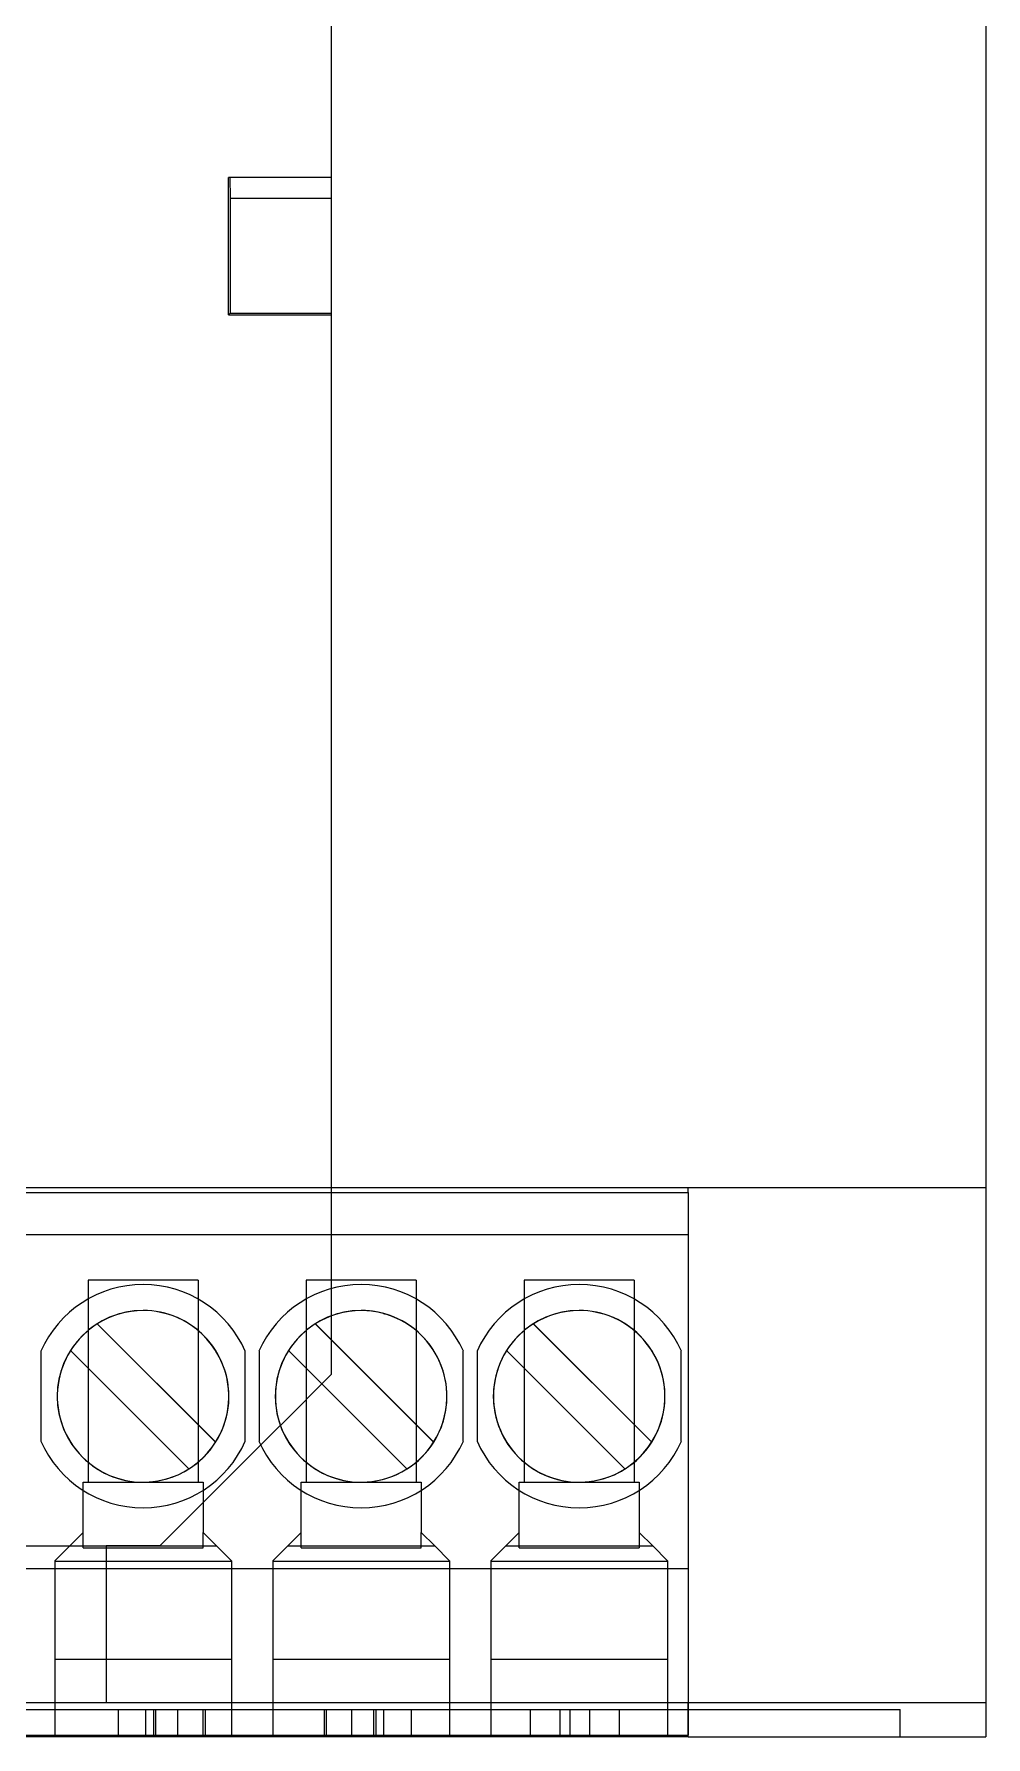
# Model space of a CAD drawing. Header units: inches. Extents: x -8 to 28.4, y -30 to 31.2.
# Drawn here: x 5.516 to 6.608, y 9.486 to 11.438 of the extents above; entities that cross this region are included whole.
import ezdxf

# ---------------------------------------------------------------- set-up
doc = ezdxf.new("R2010")
doc.units = ezdxf.units.IN
doc.header["$MEASUREMENT"] = 0
for name, color, linetype in [('MAIN-1', 7, 'Continuous'), ('MAIN-2', 7, 'Continuous'), ('PSYMS', 7, 'Continuous')]:
    doc.layers.add(name, color=color, linetype=linetype)

# ---------------------------------------------------------------- blocks, each defined once
blk = doc.blocks.new('2866776')
at = {"layer": 'MAIN-1'}
for p, q in [((3.5433, 4.7278), (3.5433, 0.6333)), ((0, 0.6333), (3.5433, 0.6333)), ((1.9518, 0.6276), (3.2018, 0.6276)), ((3.2018, 0.6276), (3.2018, 0.6333)), ((3.2018, 0.6276), (3.2018, 0.5792)), ((3.5433, 0.6333), (3.5433, 0.0034)), ((3.2018, 0.5792), (1.9518, 0.5792)), ((3.2018, 0.5792), (3.2018, 0.1964)), ((2.5768, 0.4924), (2.5769, 0.4923)), ((3.0768, 0.4924), (3.0769, 0.4923)), ((2.5243, 0.4771), (2.66, 0.3414)), ((2.7743, 0.4771), (2.91, 0.3414)), ((3.0243, 0.4771), (3.16, 0.3414)), ((2.4598, 0.4456), (2.4598, 0.3426)), ((2.6294, 0.3108), (2.4937, 0.4465)), ((2.4937, 0.4465), (2.4937, 0.4465)), ((2.6294, 0.3108), (2.4937, 0.4465)), ((2.694, 0.3426), (2.694, 0.4456)), ((2.7098, 0.4456), (2.7098, 0.3426)), ((2.8794, 0.3108), (2.7437, 0.4465)), ((2.7437, 0.4465), (2.7437, 0.4465)), ((2.8794, 0.3108), (2.7437, 0.4465)), ((2.944, 0.3426), (2.944, 0.4456)), ((2.9598, 0.4456), (2.9598, 0.3426)), ((3.1294, 0.3108), (2.9937, 0.4465)), ((2.9937, 0.4465), (2.9937, 0.4465)), ((3.1294, 0.3108), (2.9937, 0.4465)), ((3.194, 0.3426), (3.194, 0.4456)), ((2.7343, 0.3606), (2.7342, 0.3605)), ((1.9518, 0.1964), (3.2018, 0.1964)), ((3.2018, 0.1964), (3.2018, 0.0055)), ((1.9518, 0.0055), (3.2018, 0.0055)), ((3.2018, 0.0034), (1.9518, 0.0034)), ((3.2018, 0.0034), (3.2018, 0.0055)), ((3.2018, 0.0034), (3.5433, 0.0034))]:
    blk.add_line(p, q, dxfattribs=at)
for centre, radius, start, end in [((2.5769, 0.3941), 0.128, 90, 156.2604), ((2.5769, 0.3941), 0.128, 23.7396, 90), ((2.8269, 0.3941), 0.128, 90, 156.2604), ((2.8269, 0.3941), 0.128, 23.7396, 90), ((3.0769, 0.3941), 0.128, 90, 156.2604), ((3.0769, 0.3941), 0.128, 23.7396, 90), ((2.5768, 0.3939), 0.0984, 90, 270), ((2.5768, 0.3939), 0.0984, 66.5218, 90), ((2.8268, 0.3939), 0.0984, 90, 270), ((2.8268, 0.3939), 0.0984, 327.7091, 90), ((3.0768, 0.3939), 0.0984, 90, 270), ((3.0768, 0.3939), 0.0984, 66.5218, 90), ((2.5768, 0.3939), 0.0984, 270, 66.5218), ((3.0768, 0.3939), 0.0984, 270, 66.5218), ((2.5769, 0.3941), 0.128, 203.7396, 270), ((2.5769, 0.3941), 0.128, 270, 336.2604), ((2.8269, 0.3941), 0.128, 203.7396, 270), ((2.8268, 0.3939), 0.0984, 270, 327.7091), ((2.8269, 0.3941), 0.128, 270, 336.2604), ((3.0769, 0.3941), 0.128, 203.7396, 270), ((3.0769, 0.3941), 0.128, 270, 336.2604)]:
    blk.add_arc(centre, radius, start, end, dxfattribs=at)
for centre, start_param, end_param in [((2.5769, 0.3939), -2.748893, -2.18531), ((2.5769, 0.3939), 3.12605, 3.534292), ((2.8269, 0.3939), -2.748893, -2.18531), ((2.8269, 0.3939), -3.13542, -2.748893), ((3.0769, 0.3939), -2.748893, -2.18531), ((3.0769, 0.3939), 3.12605, 3.534292), ((2.5769, 0.3939), -2.18531, -1.741681), ((2.5769, 0.3939), 3.124519, 3.12605), ((2.8269, 0.3939), -2.18531, -1.741681), ((3.0769, 0.3939), -2.18531, -1.741681), ((3.0769, 0.3939), 3.124519, 3.12605), ((2.5769, 0.3939), -1.741681, -0.018604), ((2.8269, 0.3939), -1.741681, -0.018604), ((3.0769, 0.3939), -1.741681, -0.018604)]:
    blk.add_ellipse(centre, major_axis=(-0.0377, -0.0909), ratio=1, start_param=start_param, end_param=end_param, dxfattribs=at)
at = {"layer": 'MAIN-2'}
for p, q in [((2.7929, 0.4193), (2.7929, 3.8445)), ((2.7929, 1.7913), (2.6748, 1.7913)), ((2.6748, 1.6339), (2.6748, 1.7913)), ((2.6765, 1.7913), (2.6769, 1.7677)), ((2.7929, 1.7913), (2.7929, 1.7913)), ((2.6769, 1.7677), (2.6769, 1.636)), ((2.6769, 1.7677), (2.7929, 1.7677)), ((2.6769, 1.636), (2.6748, 1.6339)), ((2.6748, 1.6339), (2.7929, 1.6339)), ((2.6769, 1.636), (2.7929, 1.636)), ((3.2018, 0.6333), (3.2018, 0.6333)), ((3.2018, 0.6276), (3.2018, 0.6276)), ((3.2018, 0.6276), (3.2018, 0.6276)), ((3.5433, 0.6333), (3.5433, 0.6333)), ((2.5139, 0.5272), (2.5139, 0.5272)), ((2.6399, 0.5272), (2.5139, 0.5272)), ((2.5139, 0.5272), (2.5139, 0.2955)), ((2.6399, 0.5272), (2.6399, 0.5272)), ((2.6399, 0.5272), (2.6399, 0.2955)), ((2.7639, 0.5272), (2.7639, 0.5272)), ((2.7639, 0.5272), (2.7639, 0.2955)), ((2.8899, 0.5272), (2.7639, 0.5272)), ((2.8899, 0.5272), (2.8899, 0.2955)), ((2.8899, 0.5272), (2.8899, 0.5272)), ((3.0139, 0.5272), (3.0139, 0.2955)), ((3.1399, 0.5272), (3.0139, 0.5272)), ((3.0139, 0.5272), (3.0139, 0.5272)), ((3.1399, 0.5272), (3.1399, 0.2955)), ((3.1399, 0.5272), (3.1399, 0.5272)), ((2.8268, 0.4924), (2.8269, 0.4923)), ((2.8527, 0.4889), (2.8534, 0.4887)), ((2.8546, 0.4883), (2.8527, 0.4889)), ((2.8565, 0.4878), (2.8546, 0.4883)), ((2.5243, 0.4771), (2.5244, 0.4771)), ((2.5244, 0.4771), (2.6601, 0.3413)), ((2.6146, 0.4848), (2.6144, 0.4849)), ((2.7743, 0.4771), (2.7744, 0.4771)), ((2.7744, 0.4771), (2.9101, 0.3413)), ((2.8584, 0.4871), (2.8565, 0.4878)), ((2.8603, 0.4865), (2.8584, 0.4871)), ((2.8622, 0.4858), (2.8603, 0.4865)), ((2.864, 0.4851), (2.8622, 0.4858)), ((3.0243, 0.4771), (3.0244, 0.4771)), ((3.0244, 0.4771), (3.1601, 0.3413)), ((3.1146, 0.4848), (3.1144, 0.4849)), ((2.4598, 0.4456), (2.4598, 0.4456)), ((2.694, 0.4456), (2.694, 0.4456)), ((2.7098, 0.4456), (2.7098, 0.4456)), ((2.944, 0.4456), (2.944, 0.4456)), ((2.9598, 0.4456), (2.9598, 0.4456)), ((3.194, 0.4456), (3.194, 0.4456)), ((2.7929, 0.4193), (2.7343, 0.3606)), ((2.7929, 0.4193), (2.7929, 0.4193)), ((2.7342, 0.3605), (2.5961, 0.2224)), ((2.4598, 0.3426), (2.4598, 0.3426)), ((2.66, 0.3414), (2.6601, 0.3413)), ((2.6601, 0.3413), (2.6601, 0.3413)), ((2.694, 0.3426), (2.694, 0.3426)), ((2.7098, 0.3426), (2.7098, 0.3426)), ((2.91, 0.3414), (2.9101, 0.3413)), ((2.9101, 0.3413), (2.9101, 0.3413)), ((2.944, 0.3426), (2.944, 0.3426)), ((2.9598, 0.3426), (2.9598, 0.3426)), ((3.16, 0.3414), (3.1601, 0.3413)), ((3.1601, 0.3413), (3.1601, 0.3413)), ((3.194, 0.3426), (3.194, 0.3426)), ((2.508, 0.2955), (2.508, 0.2955)), ((2.508, 0.2378), (2.508, 0.2955)), ((2.508, 0.2955), (2.6458, 0.2955)), ((2.5139, 0.2955), (2.5139, 0.2955)), ((2.5377, 0.3036), (2.5376, 0.3037)), ((2.5502, 0.2992), (2.5504, 0.2991)), ((2.5768, 0.2955), (2.5769, 0.2955)), ((2.6295, 0.3107), (2.6294, 0.3108)), ((2.6295, 0.3107), (2.6294, 0.3108)), ((2.6295, 0.3107), (2.6295, 0.3107)), ((2.6399, 0.2955), (2.6399, 0.2955)), ((2.6458, 0.2955), (2.6458, 0.2955)), ((2.6458, 0.2955), (2.6458, 0.2378)), ((2.758, 0.2955), (2.8958, 0.2955)), ((2.758, 0.2955), (2.758, 0.2955)), ((2.758, 0.2378), (2.758, 0.2955)), ((2.7639, 0.2955), (2.7639, 0.2955)), ((2.7877, 0.3036), (2.7876, 0.3037)), ((2.8002, 0.2992), (2.8004, 0.2991)), ((2.8268, 0.2955), (2.8269, 0.2955)), ((2.8795, 0.3107), (2.8794, 0.3108)), ((2.8795, 0.3107), (2.8794, 0.3108)), ((2.8795, 0.3107), (2.8795, 0.3107)), ((2.8899, 0.2955), (2.8899, 0.2955)), ((2.8958, 0.2955), (2.8958, 0.2955)), ((2.8958, 0.2955), (2.8958, 0.2378)), ((3.008, 0.2378), (3.008, 0.2955)), ((3.008, 0.2955), (3.1458, 0.2955)), ((3.008, 0.2955), (3.008, 0.2955)), ((3.0139, 0.2955), (3.0139, 0.2955)), ((3.0377, 0.3036), (3.0376, 0.3037)), ((3.0502, 0.2992), (3.0504, 0.2991)), ((3.0768, 0.2955), (3.0769, 0.2955)), ((3.1295, 0.3107), (3.1294, 0.3108)), ((3.1295, 0.3107), (3.1294, 0.3108)), ((3.1295, 0.3107), (3.1295, 0.3107)), ((3.1399, 0.2955), (3.1399, 0.2955)), ((3.1458, 0.2955), (3.1458, 0.2378)), ((3.1458, 0.2955), (3.1458, 0.2955)), ((2.508, 0.2378), (2.4927, 0.2224)), ((2.508, 0.2378), (2.508, 0.2378)), ((2.508, 0.2201), (2.508, 0.2378)), ((2.6458, 0.2201), (2.6458, 0.2378)), ((2.6458, 0.2378), (2.6458, 0.2378)), ((2.6458, 0.2378), (2.6612, 0.2224)), ((2.758, 0.2378), (2.7427, 0.2224)), ((2.758, 0.2378), (2.758, 0.2378)), ((2.758, 0.2201), (2.758, 0.2378)), ((2.8958, 0.2378), (2.8958, 0.2378)), ((2.8958, 0.2201), (2.8958, 0.2378)), ((2.8958, 0.2378), (2.9112, 0.2224)), ((3.008, 0.2378), (2.9927, 0.2224)), ((3.008, 0.2201), (3.008, 0.2378)), ((3.008, 0.2378), (3.008, 0.2378)), ((3.1458, 0.2378), (3.1612, 0.2224)), ((3.1458, 0.2378), (3.1458, 0.2201)), ((3.1458, 0.2378), (3.1458, 0.2378)), ((2.4259, 0.2224), (2.5347, 0.2224)), ((2.4927, 0.2224), (2.4755, 0.2053)), ((2.4927, 0.2224), (2.6612, 0.2224)), ((2.508, 0.2201), (2.6458, 0.2201)), ((2.5347, 0.2224), (2.5347, 0.0428)), ((2.5961, 0.2224), (2.5347, 0.2224)), ((2.5961, 0.2224), (2.5961, 0.2224)), ((2.6612, 0.2224), (2.6783, 0.2053)), ((2.7427, 0.2224), (2.7255, 0.2053)), ((2.7427, 0.2224), (2.9112, 0.2224)), ((2.758, 0.2201), (2.8958, 0.2201)), ((2.9112, 0.2224), (2.9283, 0.2053)), ((2.9927, 0.2224), (2.9755, 0.2053)), ((2.9927, 0.2224), (3.1612, 0.2224)), ((3.008, 0.2201), (3.1458, 0.2201)), ((3.1612, 0.2224), (3.1783, 0.2053)), ((2.4755, 0.2053), (2.4755, 0.2053)), ((2.4755, 0.2053), (2.4755, 0.205)), ((2.4755, 0.205), (2.4755, 0.0055)), ((2.4755, 0.205), (2.6783, 0.205)), ((2.6783, 0.2053), (2.6783, 0.2053)), ((2.6783, 0.2053), (2.6783, 0.205)), ((2.6783, 0.205), (2.6783, 0.0055)), ((2.7255, 0.2053), (2.7255, 0.2053)), ((2.7255, 0.2053), (2.7255, 0.205)), ((2.7255, 0.205), (2.7255, 0.0055)), ((2.7255, 0.205), (2.9283, 0.205)), ((2.9283, 0.2053), (2.9283, 0.2053)), ((2.9283, 0.2053), (2.9283, 0.205)), ((2.9283, 0.205), (2.9283, 0.0055)), ((2.9755, 0.2053), (2.9755, 0.205)), ((2.9755, 0.2053), (2.9755, 0.2053)), ((2.9755, 0.205), (3.1783, 0.205)), ((2.9755, 0.205), (2.9755, 0.0055)), ((3.1783, 0.2053), (3.1783, 0.205)), ((3.1783, 0.2053), (3.1783, 0.2053)), ((3.1783, 0.205), (3.1783, 0.0055)), ((3.2018, 0.1964), (3.2018, 0.1964)), ((2.6783, 0.0921), (2.4755, 0.0921)), ((2.9283, 0.0921), (2.7255, 0.0921)), ((3.1783, 0.0921), (2.9755, 0.0921)), ((0, 0.0428), (3.5433, 0.0428)), ((1.9518, 0.0429), (3.2018, 0.0429)), ((3.2018, 0.0055), (3.2018, 0.0429)), ((3.2018, 0.0429), (3.2018, 0.0429)), ((3.5433, 0.0428), (3.5433, 0.0428)), ((2.4121, 0.0349), (2.5485, 0.0349)), ((2.5485, 0.0034), (2.5485, 0.0349)), ((2.5485, 0.0034), (2.5485, 0.0349)), ((2.5485, 0.0034), (2.5485, 0.0349)), ((2.5485, 0.0034), (2.5485, 0.0349)), ((2.5485, 0.0034), (2.5485, 0.0349)), ((2.5485, 0.0034), (2.5485, 0.0349)), ((2.5485, 0.0034), (2.5485, 0.0349)), ((2.5485, 0.0034), (2.5485, 0.0349)), ((2.5485, 0.0034), (2.5485, 0.0349)), ((2.5485, 0.0034), (2.5485, 0.0349)), ((2.5485, 0.0034), (2.5485, 0.0349)), ((2.5485, 0.0034), (2.5485, 0.0349)), ((2.5485, 0.0034), (2.5485, 0.0349)), ((2.5485, 0.0034), (2.5485, 0.0349)), ((2.5485, 0.0349), (2.6167, 0.0349)), ((2.5485, 0.0034), (2.5485, 0.0349)), ((2.5485, 0.0034), (2.5485, 0.0349)), ((2.5485, 0.0034), (2.5485, 0.0349)), ((2.5485, 0.0034), (2.5485, 0.0349)), ((2.5485, 0.0034), (2.5485, 0.0349)), ((2.5485, 0.0034), (2.5485, 0.0349)), ((2.5485, 0.0034), (2.5485, 0.0349)), ((2.5485, 0.0034), (2.5485, 0.0349)), ((2.5485, 0.0034), (2.5485, 0.0349)), ((2.5485, 0.0034), (2.5485, 0.0349)), ((2.5802, 0.0034), (2.5802, 0.0349)), ((2.5802, 0.0034), (2.5802, 0.0349)), ((2.5802, 0.0034), (2.5802, 0.0349)), ((2.5802, 0.0034), (2.5802, 0.0349)), ((2.5802, 0.0034), (2.5802, 0.0349)), ((2.5802, 0.0034), (2.5802, 0.0349)), ((2.5802, 0.0034), (2.5802, 0.0349)), ((2.5802, 0.0034), (2.5802, 0.0349)), ((2.5802, 0.0034), (2.5802, 0.0349)), ((2.5802, 0.0349), (2.5891, 0.0349)), ((2.5802, 0.0034), (2.5802, 0.0349)), ((2.5802, 0.0034), (2.5802, 0.0349)), ((2.5891, 0.0349), (2.844, 0.0349)), ((2.5891, 0.0034), (2.5891, 0.0349)), ((2.5915, 0.0034), (2.5915, 0.0349)), ((2.6167, 0.0034), (2.6167, 0.0349)), ((2.6167, 0.0034), (2.6167, 0.0349)), ((2.6167, 0.0034), (2.6167, 0.0349)), ((2.6167, 0.0034), (2.6167, 0.0349)), ((2.6167, 0.0034), (2.6167, 0.0349)), ((2.6167, 0.0034), (2.6167, 0.0349)), ((2.6167, 0.0034), (2.6167, 0.0349)), ((2.6167, 0.0034), (2.6167, 0.0349)), ((2.6167, 0.0034), (2.6167, 0.0349)), ((2.6167, 0.0034), (2.6167, 0.0349)), ((2.6167, 0.0034), (2.6167, 0.0349)), ((2.6167, 0.0034), (2.6167, 0.0349)), ((2.6459, 0.0034), (2.6459, 0.0349)), ((2.6483, 0.0034), (2.6483, 0.0349)), ((2.6483, 0.0034), (2.6483, 0.0349)), ((2.6483, 0.0034), (2.6483, 0.0349)), ((2.6483, 0.0034), (2.6483, 0.0349)), ((2.6483, 0.0034), (2.6483, 0.0349)), ((2.6483, 0.0034), (2.6483, 0.0349)), ((2.6483, 0.0034), (2.6483, 0.0349)), ((2.6483, 0.0034), (2.6483, 0.0349)), ((2.6483, 0.0034), (2.6483, 0.0349)), ((2.6483, 0.0034), (2.6483, 0.0349)), ((2.6483, 0.0034), (2.6483, 0.0349)), ((2.6483, 0.0034), (2.6483, 0.0349)), ((2.6483, 0.0034), (2.6483, 0.0349)), ((2.6483, 0.0034), (2.6483, 0.0349)), ((2.6483, 0.0034), (2.6483, 0.0349)), ((2.6483, 0.0034), (2.6483, 0.0349)), ((2.6483, 0.0034), (2.6483, 0.0349)), ((2.6483, 0.0034), (2.6483, 0.0349)), ((2.6483, 0.0034), (2.6483, 0.0349)), ((2.6483, 0.0034), (2.6483, 0.0349)), ((2.6483, 0.0034), (2.6483, 0.0349)), ((2.6483, 0.0034), (2.6483, 0.0349)), ((2.6483, 0.0034), (2.6483, 0.0349)), ((2.7847, 0.0034), (2.7847, 0.0349)), ((2.7847, 0.0034), (2.7847, 0.0349)), ((2.7847, 0.0034), (2.7847, 0.0349)), ((2.7847, 0.0034), (2.7847, 0.0349)), ((2.7847, 0.0034), (2.7847, 0.0349)), ((2.7847, 0.0034), (2.7847, 0.0349)), ((2.7847, 0.0034), (2.7847, 0.0349)), ((2.7847, 0.0034), (2.7847, 0.0349)), ((2.7847, 0.0034), (2.7847, 0.0349)), ((2.7847, 0.0034), (2.7847, 0.0349)), ((2.7847, 0.0034), (2.7847, 0.0349)), ((2.7847, 0.0034), (2.7847, 0.0349)), ((2.7847, 0.0034), (2.7847, 0.0349)), ((2.7847, 0.0034), (2.7847, 0.0349)), ((2.7847, 0.0034), (2.7847, 0.0349)), ((2.7847, 0.0034), (2.7847, 0.0349)), ((2.7847, 0.0034), (2.7847, 0.0349)), ((2.7847, 0.0034), (2.7847, 0.0349)), ((2.7847, 0.0034), (2.7847, 0.0349)), ((2.7847, 0.0034), (2.7847, 0.0349)), ((2.7847, 0.0034), (2.7847, 0.0349)), ((2.7847, 0.0034), (2.7847, 0.0349)), ((2.7847, 0.0034), (2.7847, 0.0349)), ((2.7872, 0.0034), (2.7872, 0.0349)), ((2.8164, 0.0034), (2.8164, 0.0349)), ((2.8164, 0.0034), (2.8164, 0.0349)), ((2.8164, 0.0349), (2.8846, 0.0349)), ((2.8164, 0.0034), (2.8164, 0.0349)), ((2.8164, 0.0034), (2.8164, 0.0349)), ((2.8164, 0.0034), (2.8164, 0.0349)), ((2.8164, 0.0034), (2.8164, 0.0349)), ((2.8164, 0.0034), (2.8164, 0.0349)), ((2.8164, 0.0034), (2.8164, 0.0349)), ((2.8164, 0.0034), (2.8164, 0.0349)), ((2.8164, 0.0034), (2.8164, 0.0349)), ((2.8164, 0.0034), (2.8164, 0.0349)), ((2.8164, 0.0034), (2.8164, 0.0349)), ((2.8416, 0.0034), (2.8416, 0.0349)), ((2.844, 0.0034), (2.844, 0.0349)), ((2.844, 0.0349), (2.8529, 0.0349)), ((2.8529, 0.0034), (2.8529, 0.0349)), ((2.8529, 0.0034), (2.8529, 0.0349)), ((2.8529, 0.0034), (2.8529, 0.0349)), ((2.8529, 0.0034), (2.8529, 0.0349)), ((2.8529, 0.0034), (2.8529, 0.0349)), ((2.8529, 0.0034), (2.8529, 0.0349)), ((2.8529, 0.0034), (2.8529, 0.0349)), ((2.8529, 0.0034), (2.8529, 0.0349)), ((2.8529, 0.0034), (2.8529, 0.0349)), ((2.8529, 0.0034), (2.8529, 0.0349)), ((2.8529, 0.0034), (2.8529, 0.0349)), ((2.8846, 0.0034), (2.8846, 0.0349)), ((2.8846, 0.0034), (2.8846, 0.0349)), ((2.8846, 0.0034), (2.8846, 0.0349)), ((2.8846, 0.0034), (2.8846, 0.0349)), ((2.8846, 0.0349), (3.0209, 0.0349)), ((2.8846, 0.0034), (2.8846, 0.0349)), ((2.8846, 0.0034), (2.8846, 0.0349)), ((2.8846, 0.0034), (2.8846, 0.0349)), ((2.8846, 0.0034), (2.8846, 0.0349)), ((2.8846, 0.0034), (2.8846, 0.0349)), ((2.8846, 0.0034), (2.8846, 0.0349)), ((2.8846, 0.0034), (2.8846, 0.0349)), ((2.8846, 0.0034), (2.8846, 0.0349)), ((2.8846, 0.0034), (2.8846, 0.0349)), ((2.8846, 0.0034), (2.8846, 0.0349)), ((2.8846, 0.0034), (2.8846, 0.0349)), ((2.8846, 0.0034), (2.8846, 0.0349)), ((2.8846, 0.0034), (2.8846, 0.0349)), ((2.8846, 0.0034), (2.8846, 0.0349)), ((2.8846, 0.0034), (2.8846, 0.0349)), ((2.8846, 0.0034), (2.8846, 0.0349)), ((2.8846, 0.0034), (2.8846, 0.0349)), ((2.8846, 0.0034), (2.8846, 0.0349)), ((2.8846, 0.0034), (2.8846, 0.0349)), ((2.8846, 0.0034), (2.8846, 0.0349)), ((3.0209, 0.0034), (3.0209, 0.0349)), ((3.0209, 0.0034), (3.0209, 0.0349)), ((3.0209, 0.0034), (3.0209, 0.0349)), ((3.0209, 0.0034), (3.0209, 0.0349)), ((3.0209, 0.0349), (3.0891, 0.0349)), ((3.0209, 0.0034), (3.0209, 0.0349)), ((3.0209, 0.0034), (3.0209, 0.0349)), ((3.0209, 0.0034), (3.0209, 0.0349)), ((3.0209, 0.0034), (3.0209, 0.0349)), ((3.0209, 0.0034), (3.0209, 0.0349)), ((3.0209, 0.0034), (3.0209, 0.0349)), ((3.0209, 0.0034), (3.0209, 0.0349)), ((3.0209, 0.0034), (3.0209, 0.0349)), ((3.0209, 0.0034), (3.0209, 0.0349)), ((3.0209, 0.0034), (3.0209, 0.0349)), ((3.0209, 0.0034), (3.0209, 0.0349)), ((3.0209, 0.0034), (3.0209, 0.0349)), ((3.0209, 0.0034), (3.0209, 0.0349)), ((3.0209, 0.0034), (3.0209, 0.0349)), ((3.0209, 0.0034), (3.0209, 0.0349)), ((3.0209, 0.0034), (3.0209, 0.0349)), ((3.0209, 0.0034), (3.0209, 0.0349)), ((3.0209, 0.0034), (3.0209, 0.0349)), ((3.0209, 0.0034), (3.0209, 0.0349)), ((3.0209, 0.0034), (3.0209, 0.0349)), ((3.0551, 0.0034), (3.0551, 0.0349)), ((3.0551, 0.0034), (3.0551, 0.0349)), ((3.0551, 0.0034), (3.0551, 0.0349)), ((3.0551, 0.0034), (3.0551, 0.0349)), ((3.0551, 0.0034), (3.0551, 0.0349)), ((3.0551, 0.0034), (3.0551, 0.0349)), ((3.0551, 0.0034), (3.0551, 0.0349)), ((3.0551, 0.0349), (3.0664, 0.0349)), ((3.0551, 0.0034), (3.0551, 0.0349)), ((3.0551, 0.0034), (3.0551, 0.0349)), ((3.0551, 0.0034), (3.0551, 0.0349)), ((3.0551, 0.0034), (3.0551, 0.0349)), ((3.0664, 0.0349), (3.4449, 0.0349)), ((3.0664, 0.0034), (3.0664, 0.0349)), ((3.0665, 0.0034), (3.0665, 0.0349)), ((3.0891, 0.0034), (3.0891, 0.0349)), ((3.0891, 0.0034), (3.0891, 0.0349)), ((3.0891, 0.0034), (3.0891, 0.0349)), ((3.0891, 0.0034), (3.0891, 0.0349)), ((3.0891, 0.0034), (3.0891, 0.0349)), ((3.0891, 0.0034), (3.0891, 0.0349)), ((3.0891, 0.0034), (3.0891, 0.0349)), ((3.0891, 0.0034), (3.0891, 0.0349)), ((3.0891, 0.0034), (3.0891, 0.0349)), ((3.0891, 0.0034), (3.0891, 0.0349)), ((3.0891, 0.0034), (3.0891, 0.0349)), ((3.0891, 0.0034), (3.0891, 0.0349)), ((3.1232, 0.0034), (3.1232, 0.0349)), ((3.1233, 0.0034), (3.1233, 0.0349)), ((3.1233, 0.0034), (3.1233, 0.0349)), ((3.1233, 0.0034), (3.1233, 0.0349)), ((3.1233, 0.0034), (3.1233, 0.0349)), ((3.1233, 0.0034), (3.1233, 0.0349)), ((3.1233, 0.0034), (3.1233, 0.0349)), ((3.1233, 0.0034), (3.1233, 0.0349)), ((3.1233, 0.0034), (3.1233, 0.0349)), ((3.1233, 0.0034), (3.1233, 0.0349)), ((3.1233, 0.0034), (3.1233, 0.0349)), ((3.1233, 0.0034), (3.1233, 0.0349)), ((3.1233, 0.0034), (3.1233, 0.0349)), ((3.1233, 0.0034), (3.1233, 0.0349)), ((3.1233, 0.0034), (3.1233, 0.0349)), ((3.1233, 0.0034), (3.1233, 0.0349)), ((3.1233, 0.0034), (3.1233, 0.0349)), ((3.1233, 0.0034), (3.1233, 0.0349)), ((3.1233, 0.0034), (3.1233, 0.0349)), ((3.1233, 0.0034), (3.1233, 0.0349)), ((3.1233, 0.0034), (3.1233, 0.0349)), ((3.1233, 0.0034), (3.1233, 0.0349)), ((3.1233, 0.0034), (3.1233, 0.0349)), ((3.1233, 0.0034), (3.1233, 0.0349)), ((3.4449, 0.0349), (3.4449, 0.0349)), ((3.4449, 0.0349), (3.4449, 0.0349)), ((3.4449, 0.0034), (3.4449, 0.0349)), ((3.4449, 0.0349), (3.4449, 0.0349)), ((3.4449, 0.0349), (3.4449, 0.0349)), ((3.4449, 0.0349), (3.4449, 0.0349)), ((3.4449, 0.0349), (3.4449, 0.0349)), ((3.4449, 0.0349), (3.4449, 0.0349)), ((3.4449, 0.0349), (3.4449, 0.0349)), ((3.4449, 0.0349), (3.4449, 0.0349)), ((3.4449, 0.0349), (3.4449, 0.0349)), ((3.4449, 0.0349), (3.4449, 0.0349)), ((3.4449, 0.0349), (3.4449, 0.0349)), ((3.4449, 0.0349), (3.4449, 0.0349)), ((2.4755, 0.0055), (2.4755, 0.0055)), ((2.6783, 0.0055), (2.6783, 0.0055)), ((2.7255, 0.0055), (2.7255, 0.0055)), ((2.9283, 0.0055), (2.9283, 0.0055)), ((2.9755, 0.0055), (2.9755, 0.0055)), ((3.1783, 0.0055), (3.1783, 0.0055)), ((3.2018, 0.0055), (3.2018, 0.0055)), ((3.2018, 0.0055), (3.2018, 0.0055)), ((3.2018, 0.0034), (3.2018, 0.0034)), ((3.4449, 0.0034), (3.4449, 0.0034)), ((3.4449, 0.0034), (3.4449, 0.0034)), ((3.4449, 0.0034), (3.4449, 0.0034)), ((3.4449, 0.0034), (3.4449, 0.0034)), ((3.4449, 0.0034), (3.4449, 0.0034)), ((3.4449, 0.0034), (3.4449, 0.0034)), ((3.4449, 0.0034), (3.4449, 0.0034)), ((3.4449, 0.0034), (3.4449, 0.0034)), ((3.4449, 0.0034), (3.4449, 0.0034)), ((3.4449, 0.0034), (3.4449, 0.0034)), ((3.4449, 0.0034), (3.4449, 0.0034)), ((3.4449, 0.0034), (3.4449, 0.0034)), ((3.4449, 0.0034), (3.4449, 0.0034)), ((3.5433, 0.0034), (3.5433, 0.0034))]:
    blk.add_line(p, q, dxfattribs=at)
for centre, start_param, end_param in [((2.5769, 0.3939), 1.399912, 3.124519), ((2.8269, 0.3939), 1.399912, 3.147765), ((3.0769, 0.3939), 1.399912, 3.124519), ((2.5769, 0.3939), 0.956283, 1.399912), ((2.8269, 0.3939), 0.956283, 1.399912), ((3.0769, 0.3939), 0.956283, 1.399912), ((2.5769, 0.3939), -0.017074, 0.392699), ((2.5769, 0.3939), 0.392699, 0.956283), ((2.8269, 0.3939), -0.017074, 0.392699), ((2.8269, 0.3939), 0.392699, 0.956283), ((3.0769, 0.3939), -0.017074, 0.392699), ((3.0769, 0.3939), 0.392699, 0.956283)]:
    blk.add_ellipse(centre, major_axis=(-0.0377, -0.0909), ratio=1, start_param=start_param, end_param=end_param, dxfattribs=at)

msp = doc.modelspace()

# ---------------------------------------------------------------- block references
at = {"layer": 'PSYMS'}
msp.add_blockref('2866776', (3.0644, 9.4823), dxfattribs=at)

doc.saveas('drawing.dxf')
